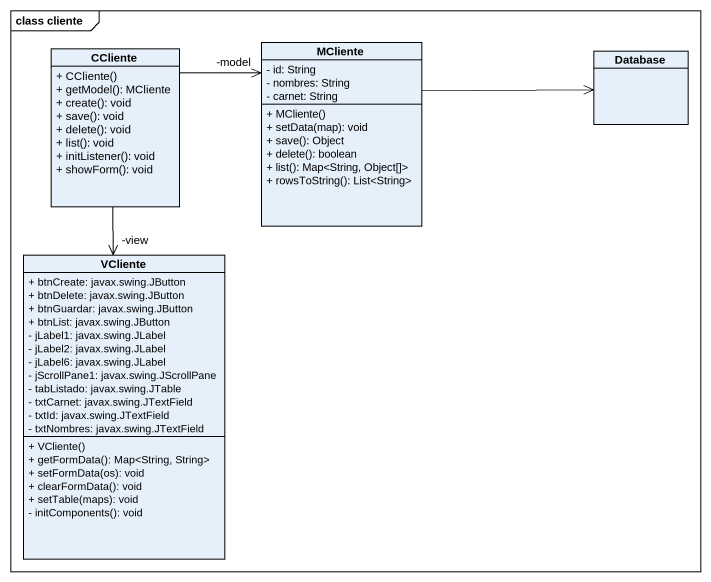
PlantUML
@startuml
mainframe class cliente
hide circle
hide empty members
skinparam classAttributeIconSize 0
class CCliente {
  + CCliente()
  + getModel(): MCliente
  + create(): void
  + save(): void
  + delete(): void
  + list(): void
  + initListener(): void
  + showForm(): void
}
class MCliente {
  - id: String
  - nombres: String
  - carnet: String
  + MCliente()
  + setData(map): void
  + save(): Object
  + delete(): boolean
  + list(): Map<String, Object[]>
  + rowsToString(): List<String>
}
class "Database" as Database_
class VCliente {
  + btnCreate: javax.swing.JButton
  + btnDelete: javax.swing.JButton
  + btnGuardar: javax.swing.JButton
  + btnList: javax.swing.JButton
  - jLabel1: javax.swing.JLabel
  - jLabel2: javax.swing.JLabel
  - jLabel6: javax.swing.JLabel
  - jScrollPane1: javax.swing.JScrollPane
  - tabListado: javax.swing.JTable
  - txtCarnet: javax.swing.JTextField
  - txtId: javax.swing.JTextField
  - txtNombres: javax.swing.JTextField
  + VCliente()
  + getFormData(): Map<String, String>
  + setFormData(os): void
  + clearFormData(): void
  + setTable(maps): void
  - initComponents(): void
}
CCliente -right-> "-model" MCliente
CCliente --> "-view" VCliente
MCliente -right-> Database_
@enduml
